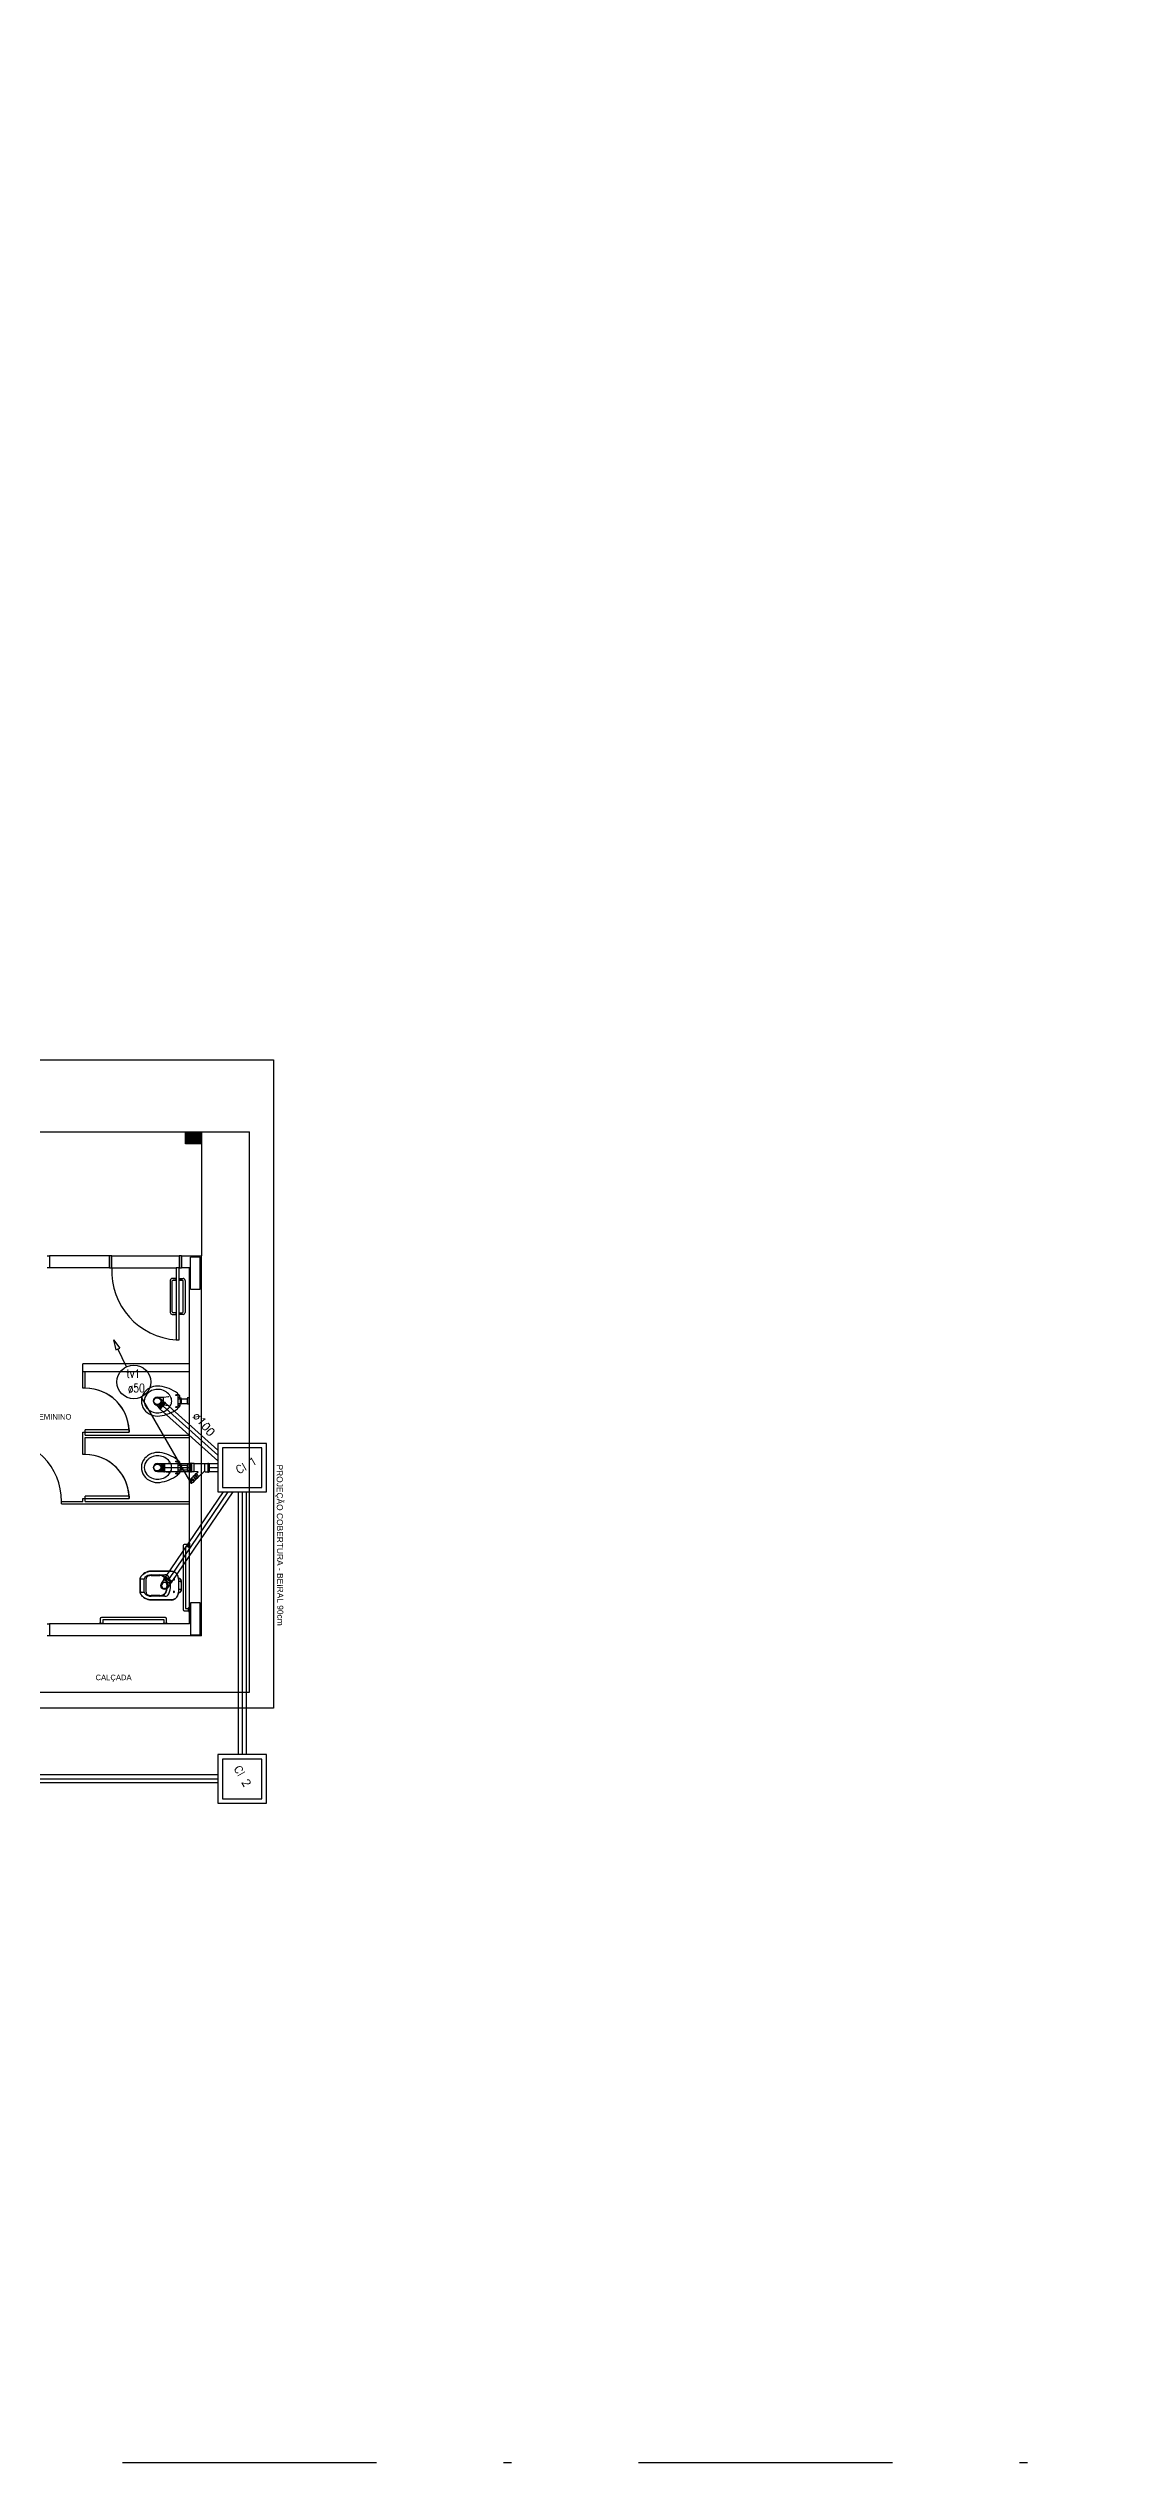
# Model space of a CAD drawing. Extents: x 411.9 to 506.5, y 66.1 to 116.3.
# Drawn here: x 437.92 to 451.4, y 66.09 to 96.25 of the extents above; entities that cross this region are included whole.
import ezdxf

# ---------------------------------------------------------------- set-up
doc = ezdxf.new("R2010")
doc.units = 0
doc.header["$LTSCALE"] = 0.005
doc.linetypes.add('DASHDOT', pattern=[25.4, 12.7, -6.35, 0, -6.35])
doc.layers.get('0').update_dxf_attribs({"linetype": 'CONTINUOUS'})
for name, color, linetype in [('A-COTAS', 1, 'CONTINUOUS'), ('A-TEXTO', 3, 'CONTINUOUS'), ('ARQ-ALV-VISTA2', 2, 'CONTINUOUS'), ('ARQ-PIS-VISTA', 8, 'CONTINUOUS'), ('EIXOS', 1, 'CONTINUOUS'), ('ESG-GERAL', 7, 'CONTINUOUS'), ('ESGOTO', 3, 'CONTINUOUS'), ('Estr-Met-PILARES', 3, 'CONTINUOUS'), ('H-ESGOTO', 3, 'CONTINUOUS'), ('PROJ', 4, 'CONTINUOUS'), ('SANIT', 3, 'CONTINUOUS'), ('TUB-ESGOTO', 7, 'CONTINUOUS')]:
    doc.layers.add(name, color=color, linetype=linetype)
doc.styles.add('ESC-50-A20', font='arial.ttf', dxfattribs={"height": 0.1})
doc.styles.add('R80', font='SIMPLEX.SHX', dxfattribs={"height": 0.2})
doc.styles.add('SIMPLEX', font='SIMPLEX.SHX', dxfattribs={"width": 0.8})
doc.styles.get("Standard").update_dxf_attribs({"font": 'simplex.shx'})

# ---------------------------------------------------------------- blocks, each defined once
blk = doc.blocks.new('BL.SERVIÇO1')
at = {"layer": 'ARQ-PIS-VISTA'}
h = blk.add_hatch(color=251, dxfattribs=at)
h.dxf.hatch_style = 1
h.paths.add_polyline_path([(16.45, -1.05), (16.45, -0.9), (16.65, -0.9), (16.65, -1.05)])
at = {"layer": 'ARQ-PIS-VISTA', "color": 251}
for p, q in [((0, 0), (17.55, 0)), ((17.55, 0), (17.55, -8.1)), ((10.375, -0.9), (16.65, -0.9)), ((16.45, -1.05), (16.45, -0.9)), ((16.45, -0.9), (16.65, -0.9)), ((16.65, -0.9), (16.65, -1.05)), ((16.65, -0.9), (16.65, -2.45)), ((16.65, -0.9), (17.25, -0.9)), ((17.25, -7.9), (17.25, -0.9)), ((16.65, -1.05), (16.45, -1.05)), ((14.72, -2.45), (14.75, -2.45)), ((14.75, -2.6), (14.72, -2.6)), ((14.75, -2.45), (14.75, -2.6)), ((15.5, -2.45), (14.75, -2.45)), ((14.75, -2.45), (14.75, -2.6)), ((14.75, -2.45), (14.75, -2.6)), ((15.5, -2.6), (14.75, -2.6)), ((15.53, -2.45), (15.5, -2.45)), ((15.5, -2.45), (15.5, -2.6)), ((15.5, -2.6), (15.5, -2.45)), ((15.5, -2.6), (15.5, -2.45)), ((15.5, -2.6), (15.53, -2.6)), ((15.53, -2.6), (15.53, -2.45)), ((15.53, -2.45), (16.37, -2.45)), ((15.53, -2.6), (16.335, -2.6)), ((16.37, -2.6), (16.335, -2.6)), ((16.335, -2.6), (16.335, -3.5)), ((16.4, -2.45), (16.37, -2.45)), ((16.37, -2.45), (16.37, -2.6)), ((16.37, -3.5), (16.37, -2.6)), ((16.37, -2.6), (16.4, -2.6)), ((16.4, -2.45), (16.65, -2.45)), ((16.4, -2.6), (16.4, -2.45)), ((16.4, -2.6), (16.4, -2.45)), ((16.4, -2.6), (16.4, -2.45)), ((16.4, -2.45), (16.4, -2.6)), ((16.5, -2.6), (16.4, -2.6)), ((16.5, -2.6), (16.4, -2.6)), ((16.5, -7.05), (16.5, -2.6)), ((16.634, -2.465), (16.514, -2.465)), ((16.515, -2.865), (16.515, -2.465)), ((16.634, -2.865), (16.634, -2.465)), ((16.65, -7.2), (16.65, -2.45)), ((16.26, -2.757), (16.26, -3.157)), ((16.335, -2.732), (16.285, -2.732)), ((16.285, -3.15), (16.285, -2.764)), ((16.335, -2.754), (16.295, -2.754)), ((16.295, -2.754), (16.335, -2.754)), ((16.335, -2.754), (16.335, -2.732)), ((16.37, -2.754), (16.37, -2.732)), ((16.37, -2.732), (16.42, -2.732)), ((16.37, -2.754), (16.41, -2.754)), ((16.41, -2.754), (16.37, -2.754)), ((16.42, -3.15), (16.42, -2.764)), ((16.445, -2.757), (16.445, -3.157)), ((16.514, -2.865), (16.634, -2.865)), ((16.285, -3.182), (16.335, -3.182)), ((16.335, -3.16), (16.295, -3.16)), ((16.335, -3.182), (16.335, -3.16)), ((16.37, -3.182), (16.37, -3.16)), ((16.37, -3.16), (16.41, -3.16)), ((16.42, -3.182), (16.37, -3.182)), ((16.335, -3.5), (16.37, -3.5)), ((16.5, -3.8), (15.167, -3.8)), ((15.167, -3.9), (15.167, -3.8)), ((16.5, -3.9), (15.167, -3.9)), ((15.167, -4.104), (15.167, -3.9)), ((15.197, -4.104), (15.197, -3.9)), ((15.197, -4.104), (15.167, -4.104)), ((16.099, -4.216), (16.177, -4.216)), ((16.177, -4.216), (16.239, -4.209)), ((16.177, -4.313), (16.177, -4.216)), ((16.239, -4.209), (16.241, -4.206)), ((16.354, -4.179), (16.354, -4.176)), ((16.354, -4.179), (16.354, -4.35)), ((16.354, -4.215), (16.381, -4.215)), ((16.381, -4.235), (16.381, -4.202)), ((16.099, -4.313), (16.177, -4.313)), ((16.177, -4.313), (16.239, -4.321)), ((16.239, -4.321), (16.241, -4.323)), ((16.354, -4.235), (16.381, -4.235)), ((16.354, -4.295), (16.381, -4.295)), ((16.354, -4.315), (16.381, -4.315)), ((16.354, -4.35), (16.354, -4.354)), ((16.381, -4.235), (16.386, -4.235)), ((16.381, -4.295), (16.381, -4.327)), ((16.381, -4.295), (16.386, -4.295)), ((16.386, -4.295), (16.386, -4.235)), ((16.4, -4.295), (16.4, -4.235)), ((16.4, -4.235), (16.47, -4.235)), ((16.4, -4.295), (16.47, -4.295)), ((16.47, -4.232), (16.47, -4.298)), ((16.475, -4.23), (16.472, -4.23)), ((16.475, -4.3), (16.472, -4.3)), ((16.475, -4.227), (16.475, -4.23)), ((16.475, -4.23), (16.475, -4.3)), ((16.475, -4.3), (16.475, -4.303)), ((16.5, -4.225), (16.477, -4.225)), ((16.5, -4.305), (16.477, -4.305)), ((15.167, -4.934), (15.167, -4.654)), ((15.167, -4.654), (15.747, -4.654)), ((15.197, -4.69), (15.197, -4.624)), ((15.197, -4.69), (15.197, -4.624)), ((15.747, -4.624), (15.197, -4.624)), ((15.197, -4.69), (15.197, -4.654)), ((15.197, -4.69), (16.5, -4.69)), ((15.197, -4.72), (16.5, -4.72)), ((15.197, -4.72), (16.5, -4.72)), ((15.197, -4.934), (15.197, -4.72)), ((15.747, -4.624), (15.747, -4.654)), ((15.197, -4.934), (15.167, -4.934)), ((16.099, -5.046), (16.177, -5.046)), ((16.177, -5.046), (16.239, -5.039)), ((16.177, -5.143), (16.177, -5.046)), ((16.239, -5.039), (16.241, -5.036)), ((16.354, -5.009), (16.354, -5.006)), ((16.354, -5.009), (16.354, -5.18)), ((16.354, -5.045), (16.381, -5.045)), ((16.354, -5.065), (16.381, -5.065)), ((16.354, -5.125), (16.381, -5.125)), ((16.381, -5.065), (16.381, -5.032)), ((16.381, -5.065), (16.386, -5.065)), ((16.381, -5.125), (16.381, -5.157)), ((16.381, -5.125), (16.386, -5.125)), ((16.386, -5.125), (16.386, -5.065)), ((16.4, -5.125), (16.4, -5.065)), ((16.4, -5.065), (16.47, -5.065)), ((16.4, -5.125), (16.47, -5.125)), ((16.47, -5.062), (16.47, -5.128)), ((16.475, -5.06), (16.472, -5.06)), ((16.475, -5.057), (16.475, -5.06)), ((16.475, -5.06), (16.475, -5.13)), ((16.5, -5.055), (16.477, -5.055)), ((16.099, -5.143), (16.177, -5.143)), ((16.177, -5.143), (16.239, -5.151)), ((16.239, -5.151), (16.241, -5.153)), ((16.354, -5.145), (16.381, -5.145)), ((16.354, -5.18), (16.354, -5.184)), ((16.475, -5.13), (16.472, -5.13)), ((16.475, -5.13), (16.475, -5.133)), ((16.5, -5.135), (16.477, -5.135)), ((14.9, -5.55), (14.9, -5.52)), ((14.9, -5.52), (15.167, -5.52)), ((14.9, -5.55), (16.5, -5.55)), ((15.167, -5.484), (15.747, -5.484)), ((15.167, -5.52), (15.167, -5.484)), ((15.197, -5.52), (15.197, -5.454)), ((15.197, -5.52), (15.197, -5.454)), ((15.747, -5.454), (15.197, -5.454)), ((15.197, -5.52), (15.197, -5.484)), ((15.197, -5.52), (16.5, -5.52)), ((15.747, -5.454), (15.747, -5.484)), ((16.42, -6.07), (16.42, -6.87)), ((16.49, -6.055), (16.435, -6.055)), ((16.49, -6.085), (16.45, -6.085)), ((16.45, -6.085), (16.45, -6.855)), ((16.49, -6.09), (16.49, -6.05)), ((16.5, -6.04), (16.5, -6.1)), ((15.885, -6.476), (15.887, -6.47)), ((15.885, -6.57), (15.885, -6.476)), ((15.885, -6.476), (15.885, -6.664)), ((15.885, -6.664), (15.885, -6.57)), ((15.887, -6.47), (15.89, -6.465)), ((15.89, -6.465), (15.892, -6.461)), ((15.892, -6.461), (15.896, -6.456)), ((15.895, -6.485), (15.931, -6.485)), ((15.896, -6.456), (15.898, -6.452)), ((15.898, -6.452), (15.906, -6.443)), ((15.906, -6.443), (15.913, -6.435)), ((15.913, -6.435), (15.919, -6.43)), ((15.919, -6.43), (15.929, -6.422)), ((15.929, -6.422), (15.942, -6.413)), ((15.935, -6.651), (15.935, -6.489)), ((15.942, -6.413), (15.949, -6.409)), ((15.949, -6.409), (15.954, -6.406)), ((15.954, -6.406), (15.957, -6.405)), ((15.957, -6.405), (15.959, -6.403)), ((15.959, -6.403), (15.971, -6.399)), ((15.959, -6.653), (15.959, -6.487)), ((15.971, -6.399), (15.978, -6.397)), ((15.978, -6.397), (15.984, -6.395)), ((15.984, -6.395), (15.992, -6.393)), ((15.992, -6.393), (16, -6.392)), ((16, -6.392), (16.002, -6.392)), ((16.002, -6.392), (16.009, -6.391)), ((16.009, -6.391), (16.02, -6.39)), ((16.02, -6.39), (16.023, -6.39)), ((16.023, -6.39), (16.272, -6.39)), ((16.272, -6.39), (16.023, -6.39)), ((16.216, -6.608), (16.187, -6.608)), ((16.216, -6.532), (16.188, -6.532)), ((16.272, -6.39), (16.284, -6.391)), ((16.284, -6.391), (16.29, -6.392)), ((16.29, -6.392), (16.297, -6.394)), ((16.297, -6.394), (16.305, -6.397)), ((16.305, -6.397), (16.311, -6.4)), ((16.311, -6.4), (16.313, -6.401)), ((16.313, -6.401), (16.316, -6.402)), ((16.316, -6.402), (16.319, -6.404)), ((16.319, -6.404), (16.322, -6.406)), ((16.322, -6.406), (16.326, -6.409)), ((16.326, -6.409), (16.329, -6.412)), ((16.329, -6.412), (16.336, -6.419)), ((16.336, -6.419), (16.341, -6.425)), ((16.341, -6.425), (16.344, -6.43)), ((16.344, -6.43), (16.349, -6.439)), ((16.349, -6.439), (16.353, -6.449)), ((16.353, -6.449), (16.356, -6.459)), ((16.356, -6.459), (16.36, -6.471)), ((16.36, -6.471), (16.361, -6.477)), ((16.361, -6.477), (16.362, -6.477)), ((16.362, -6.477), (16.364, -6.478)), ((16.364, -6.478), (16.368, -6.479)), ((16.388, -6.521), (16.367, -6.521)), ((16.388, -6.619), (16.367, -6.619)), ((16.368, -6.479), (16.372, -6.48)), ((16.372, -6.48), (16.374, -6.481)), ((16.374, -6.481), (16.378, -6.483)), ((16.378, -6.483), (16.38, -6.484)), ((16.38, -6.484), (16.381, -6.485)), ((16.381, -6.485), (16.383, -6.486)), ((16.383, -6.486), (16.383, -6.487)), ((16.383, -6.487), (16.387, -6.49)), ((16.387, -6.49), (16.388, -6.491)), ((16.388, -6.491), (16.388, -6.492)), ((16.388, -6.492), (16.389, -6.493)), ((16.389, -6.493), (16.39, -6.494)), ((16.39, -6.494), (16.39, -6.494)), ((16.39, -6.494), (16.39, -6.495)), ((16.39, -6.495), (16.391, -6.495)), ((16.391, -6.495), (16.391, -6.496)), ((16.391, -6.496), (16.392, -6.497)), ((16.392, -6.497), (16.392, -6.498)), ((16.392, -6.498), (16.393, -6.499)), ((16.393, -6.499), (16.394, -6.5)), ((16.394, -6.5), (16.394, -6.502)), ((16.394, -6.502), (16.395, -6.505)), ((16.395, -6.636), (16.394, -6.639)), ((16.395, -6.505), (16.396, -6.508)), ((16.396, -6.634), (16.395, -6.636)), ((16.396, -6.508), (16.397, -6.511)), ((16.397, -6.63), (16.396, -6.631)), ((16.396, -6.631), (16.396, -6.634)), ((16.397, -6.511), (16.397, -6.516)), ((16.397, -6.516), (16.397, -6.517)), ((16.397, -6.517), (16.397, -6.623)), ((16.397, -6.517), (16.397, -6.623)), ((16.397, -6.623), (16.397, -6.623)), ((16.397, -6.623), (16.397, -6.623)), ((16.397, -6.623), (16.397, -6.624)), ((16.397, -6.624), (16.397, -6.625)), ((16.397, -6.625), (16.397, -6.627)), ((16.397, -6.627), (16.397, -6.629)), ((16.397, -6.629), (16.397, -6.63)), ((15.885, -6.664), (15.885, -6.654)), ((15.886, -6.665), (15.885, -6.664)), ((15.887, -6.669), (15.886, -6.665)), ((15.892, -6.678), (15.887, -6.669)), ((15.897, -6.685), (15.892, -6.678)), ((15.895, -6.654), (15.931, -6.654)), ((15.903, -6.692), (15.897, -6.685)), ((15.914, -6.705), (15.903, -6.692)), ((15.92, -6.711), (15.914, -6.705)), ((15.926, -6.715), (15.92, -6.711)), ((15.935, -6.722), (15.926, -6.715)), ((15.937, -6.724), (15.935, -6.722)), ((15.946, -6.729), (15.937, -6.724)), ((15.951, -6.732), (15.946, -6.729)), ((15.954, -6.734), (15.951, -6.732)), ((15.956, -6.735), (15.954, -6.734)), ((15.959, -6.736), (15.956, -6.735)), ((15.961, -6.737), (15.959, -6.736)), ((15.963, -6.738), (15.961, -6.737)), ((15.965, -6.739), (15.963, -6.738)), ((15.967, -6.739), (15.965, -6.739)), ((15.971, -6.741), (15.967, -6.739)), ((15.974, -6.742), (15.971, -6.741)), ((15.986, -6.745), (15.974, -6.742)), ((15.988, -6.746), (15.986, -6.745)), ((15.989, -6.746), (15.988, -6.746)), ((15.99, -6.746), (15.989, -6.746)), ((15.993, -6.747), (15.99, -6.746)), ((15.995, -6.747), (15.993, -6.747)), ((15.999, -6.748), (15.995, -6.747)), ((16.002, -6.748), (15.999, -6.748)), ((16.005, -6.749), (16.002, -6.748)), ((16.009, -6.749), (16.005, -6.749)), ((16.014, -6.749), (16.009, -6.749)), ((16.023, -6.75), (16.014, -6.749)), ((16.272, -6.75), (16.023, -6.75)), ((16.023, -6.75), (16.272, -6.75)), ((16.274, -6.75), (16.272, -6.75)), ((16.272, -6.75), (16.272, -6.75)), ((16.275, -6.75), (16.274, -6.75)), ((16.279, -6.75), (16.275, -6.75)), ((16.281, -6.749), (16.279, -6.75)), ((16.282, -6.749), (16.281, -6.749)), ((16.283, -6.749), (16.282, -6.749)), ((16.289, -6.748), (16.283, -6.749)), ((16.293, -6.747), (16.289, -6.748)), ((16.298, -6.745), (16.293, -6.747)), ((16.304, -6.743), (16.298, -6.745)), ((16.309, -6.741), (16.304, -6.743)), ((16.314, -6.738), (16.309, -6.741)), ((16.319, -6.735), (16.314, -6.738)), ((16.324, -6.732), (16.319, -6.735)), ((16.33, -6.727), (16.324, -6.732)), ((16.333, -6.724), (16.33, -6.727)), ((16.337, -6.72), (16.333, -6.724)), ((16.338, -6.718), (16.337, -6.72)), ((16.341, -6.715), (16.338, -6.718)), ((16.344, -6.71), (16.341, -6.715)), ((16.347, -6.706), (16.344, -6.71)), ((16.349, -6.701), (16.347, -6.706)), ((16.352, -6.694), (16.349, -6.701)), ((16.357, -6.679), (16.352, -6.694)), ((16.359, -6.674), (16.357, -6.679)), ((16.36, -6.668), (16.359, -6.674)), ((16.361, -6.664), (16.36, -6.668)), ((16.362, -6.662), (16.361, -6.663)), ((16.361, -6.663), (16.361, -6.664)), ((16.368, -6.661), (16.362, -6.662)), ((16.362, -6.662), (16.362, -6.662)), ((16.37, -6.661), (16.368, -6.661)), ((16.368, -6.661), (16.368, -6.661)), ((16.372, -6.66), (16.37, -6.661)), ((16.373, -6.66), (16.372, -6.66)), ((16.374, -6.659), (16.373, -6.659)), ((16.373, -6.659), (16.373, -6.66)), ((16.375, -6.659), (16.374, -6.659)), ((16.374, -6.659), (16.374, -6.659)), ((16.376, -6.658), (16.375, -6.659)), ((16.377, -6.658), (16.376, -6.658)), ((16.376, -6.658), (16.376, -6.658)), ((16.378, -6.657), (16.377, -6.658)), ((16.379, -6.656), (16.378, -6.657)), ((16.378, -6.657), (16.378, -6.657)), ((16.38, -6.655), (16.379, -6.656)), ((16.381, -6.655), (16.38, -6.655)), ((16.382, -6.654), (16.381, -6.655)), ((16.383, -6.653), (16.382, -6.654)), ((16.387, -6.65), (16.383, -6.653)), ((16.383, -6.653), (16.383, -6.653)), ((16.388, -6.649), (16.387, -6.649)), ((16.387, -6.649), (16.387, -6.65)), ((16.389, -6.647), (16.388, -6.649)), ((16.39, -6.646), (16.389, -6.647)), ((16.391, -6.645), (16.39, -6.646)), ((16.392, -6.642), (16.391, -6.645)), ((16.394, -6.64), (16.392, -6.642)), ((16.394, -6.639), (16.394, -6.64)), ((16.435, -6.885), (16.49, -6.885)), ((16.45, -6.855), (16.49, -6.855)), ((16.49, -6.89), (16.49, -6.85)), ((16.5, -6.84), (16.5, -6.9)), ((16.635, -6.785), (16.515, -6.785)), ((16.515, -6.785), (16.515, -7.185)), ((16.635, -7.185), (16.635, -6.785)), ((14.72, -7.05), (14.75, -7.05)), ((14.75, -7.2), (14.72, -7.2)), ((16.5, -7.05), (14.75, -7.05)), ((14.75, -7.05), (14.75, -7.2)), ((14.75, -7.05), (14.75, -7.2)), ((14.75, -7.05), (14.75, -7.2)), ((16.65, -7.2), (14.75, -7.2)), ((15.43, -7.05), (15.37, -7.05)), ((15.38, -7.04), (15.42, -7.04)), ((15.385, -6.985), (15.385, -7.04)), ((16.2, -6.97), (15.4, -6.97)), ((16.185, -7), (15.415, -7)), ((15.415, -7), (15.415, -7.04)), ((16.23, -7.05), (16.17, -7.05)), ((16.18, -7.04), (16.22, -7.04)), ((16.185, -7.04), (16.185, -7)), ((16.215, -7.04), (16.215, -6.985)), ((16.515, -7.185), (16.635, -7.185)), ((17.55, -8.1), (0, -8.1)), ((11.7, -7.9), (17.25, -7.9))]:
    blk.add_line(p, q, dxfattribs=at)
for centre in [(16.336, -4.19), (16.336, -4.34), (16.336, -5.02), (16.336, -5.17)]:
    blk.add_circle(centre, 0.00682, dxfattribs=at)
for centre, radius, start, end in [((16.393, -2.638), 0.864, 177.4627, 266.159), ((16.285, -2.757), 0.025, 90, 180), ((16.295, -2.764), 0.01, 90, 180), ((16.41, -2.764), 0.01, 0, 90), ((16.42, -2.757), 0.025, 360, 90), ((16.285, -3.157), 0.025, 180, 270), ((16.295, -3.15), 0.01, 180, 270), ((16.41, -3.15), 0.01, 270, 0), ((16.42, -3.157), 0.025, 270, 360), ((15.197, -4.654), 0.55, 3.1268, 90), ((15.197, -4.654), 0.55, 360, 90), ((16.073, -4.265), 0.174, 140.4767, 216.8881), ((16.067, -4.265), 0.132, 138.6701, 180), ((16.1, -4.285), 0.208, 82.3195, 140.8979), ((16.087, -4.283), 0.159, 125.7485, 138.6701), ((16.103, -4.305), 0.187, 32.6799, 125.7485), ((16.099, -4.265), 0.0486, 90, 270), ((16.064, -4.558), 0.484, 53.7577, 82.3195), ((16.166, -4.265), 0.112, 0, 32.6799), ((16.345, -4.176), 0.00909, 0, 58.9825), ((16.096, -4.58), 0.477, 53.8396, 57.2182), ((16.372, -4.202), 0.00909, 0, 53.8396), ((16.1, -4.244), 0.208, 216.8881, 277.6805), ((16.067, -4.265), 0.132, 180, 221.3299), ((16.087, -4.247), 0.159, 221.3299, 234.2515), ((16.103, -4.224), 0.187, 234.2515, 327.3201), ((16.064, -3.971), 0.484, 277.6805, 306.3454), ((16.166, -4.265), 0.112, 327.3201, 0), ((16.345, -4.354), 0.00909, 306.3358, 0), ((16.096, -3.949), 0.477, 302.7818, 306.1604), ((16.372, -4.327), 0.00909, 306.1604, 0), ((16.393, -4.235), 0.00697, 0, 180), ((16.393, -4.295), 0.00697, 180, 0), ((16.472, -4.232), 0.002, 90, 180), ((16.472, -4.298), 0.002, 180, 270), ((16.477, -4.227), 0.002, 90, 180), ((16.477, -4.303), 0.002, 180, 270), ((14.1, -5.52), 0.8, 0, 87.8509), ((15.197, -5.484), 0.55, 360, 90), ((15.197, -5.484), 0.55, 3.1268, 90), ((16.073, -5.095), 0.174, 140.4767, 216.8881), ((16.067, -5.095), 0.132, 138.6701, 180), ((16.067, -5.095), 0.132, 180, 221.3299), ((16.1, -5.115), 0.208, 82.3195, 140.8979), ((16.087, -5.113), 0.159, 125.7485, 138.6701), ((16.103, -5.135), 0.187, 32.6799, 125.7485), ((16.099, -5.095), 0.0486, 90, 270), ((16.064, -5.388), 0.484, 53.7577, 82.3195), ((16.166, -5.095), 0.112, 0, 32.6799), ((16.166, -5.095), 0.112, 327.3201, 0), ((16.345, -5.006), 0.00909, 0, 58.9825), ((16.096, -5.41), 0.477, 53.8396, 57.2182), ((16.372, -5.032), 0.00909, 0, 53.8396), ((16.393, -5.065), 0.00697, 0, 180), ((16.393, -5.125), 0.00697, 180, 0), ((16.472, -5.062), 0.002, 90, 180), ((16.472, -5.128), 0.002, 180, 270), ((16.477, -5.057), 0.002, 90, 180), ((16.1, -5.074), 0.208, 216.8881, 277.6805), ((16.087, -5.077), 0.159, 221.3299, 234.2515), ((16.103, -5.054), 0.187, 234.2515, 327.3201), ((16.064, -4.801), 0.484, 277.6805, 306.3454), ((16.345, -5.184), 0.00909, 306.3358, 0), ((16.096, -4.779), 0.477, 302.7818, 306.1604), ((16.372, -5.157), 0.00909, 306.1604, 0), ((16.477, -5.133), 0.002, 180, 270), ((16.435, -6.07), 0.015, 90, 180), ((16.5, -6.05), 0.01, 90, 180), ((16.5, -6.09), 0.01, 180, 270), ((15.895, -6.475), 0.00999, 151.2627, 182.3513), ((15.895, -6.475), 0.00999, 182.3513, 270), ((16.023, -6.545), 0.156, 90, 151.2627), ((15.931, -6.48), 0.00533, 270, 344.6448), ((15.963, -6.489), 0.0278, 138.6293, 180), ((16.019, -6.538), 0.102, 89.0718, 138.6292), ((15.996, -6.487), 0.0372, 113.7274, 180.0001), ((16.019, -6.538), 0.0933, 89.0715, 113.7268), ((16.107, -1.054), 5.382, 269.0718, 270.906), ((16.107, -1.054), 5.391, 269.0719, 270.2338), ((16.129, -6.525), 0.0889, 22.2633, 90.2229), ((16.13, -6.528), 0.0827, 20.8653, 90.2339), ((16.188, -6.57), 0.0382, 90, 270), ((16.193, -6.489), 0.0533, 24.9607, 90.9065), ((16.02, -6.57), 0.2, 0, 20.8652), ((16.02, -6.57), 0.2, 339.1351, 348.9826), ((16.02, -6.57), 0.206, 0, 22.2632), ((16.02, -6.57), 0.206, 337.7368, 0), ((16.02, -6.57), 0.2, 348.9826, 0.0003), ((16.02, -6.57), 0.244, 359.9998, 24.9601), ((16.02, -6.57), 0.244, 335.0399, 0.0002), ((16.272, -6.475), 0.0853, 19.1421, 90), ((16.306, -6.492), 0.00756, 0, 180), ((16.306, -6.492), 0.00756, 180, 0), ((16.118, -6.529), 0.249, 2.0507, 19.142), ((16.118, -6.611), 0.249, 340.858, 357.9493), ((16.357, -6.517), 0.04, 0, 83.0086), ((16.357, -6.623), 0.04, 276.9914, 0), ((14.972, -6.57), 1.396, 357.9492, 2.0508), ((16.388, -6.53), 0.00889, 0, 90), ((16.388, -6.61), 0.00889, 270, 0), ((15.895, -6.664), 0.00999, 90, 178.7633), ((15.895, -6.664), 0.00999, 178.7633, 208.7373), ((16.023, -6.594), 0.156, 208.7373, 270), ((15.931, -6.66), 0.00533, 15.3551, 90), ((15.963, -6.651), 0.0278, 180, 221.3707), ((16.019, -6.602), 0.102, 221.3708, 270.9282), ((15.996, -6.653), 0.0372, 180, 246.2728), ((16.019, -6.602), 0.0933, 246.2734, 270.9288), ((16.107, -12.085), 5.391, 89.7661, 90.928), ((16.107, -12.085), 5.382, 89.0938, 90.928), ((16.129, -6.614), 0.0889, 269.7771, 337.7368), ((16.13, -6.612), 0.0827, 269.7663, 339.1348), ((16.193, -6.651), 0.0533, 269.0939, 335.0397), ((16.272, -6.665), 0.0853, 270, 340.8579), ((16.306, -6.648), 0.00756, 0, 180), ((16.306, -6.648), 0.00756, 180, 0), ((16.435, -6.87), 0.015, 180, 270), ((16.5, -6.85), 0.01, 90, 180), ((16.5, -6.89), 0.01, 180, 270), ((15.38, -7.05), 0.01, 90, 180), ((15.4, -6.985), 0.015, 90, 180), ((15.42, -7.05), 0.01, 360, 90), ((16.18, -7.05), 0.01, 90, 180), ((16.2, -6.985), 0.015, 0, 90), ((16.22, -7.05), 0.01, 0, 90)]:
    blk.add_arc(centre, radius, start, end, dxfattribs=at)
at = {"layer": 'ARQ-PIS-VISTA', "color": 251, "style": 'ESC-50-A20'}
for s, height, p in [('SANIT. FEMININO', 0.06827, (14.224, -4.495)), ('CALÇADA', 0.0683, (15.326, -7.752))]:
    blk.add_text(s, height=height, dxfattribs=at).set_placement(p)
blk.add_text('PROJEÇÃO COBERTURA - BEIRAL 90cm', height=0.075, rotation=270.2321, dxfattribs=at).set_placement((17.59, -5.058))
blk = doc.blocks.new('JO90100S')
at = {"layer": 'ESGOTO'}
for p, q in [((58, 47), (-2, 47)), ((58, 47), (62, 49)), ((58, -47), (58, 47)), ((62, 49), (62, -51)), ((62, 49), (82, 49)), ((82, -53), (82, 52)), ((82, 52), (90, 52)), ((90, -53), (90, 52)), ((90, 49), (94, 49)), ((94, -51), (94, 49)), ((58, -47), (-2, -47)), ((58, -47), (62, -51)), ((62, -51), (82, -51)), ((82, -53), (90, -53)), ((90, -51), (94, -51))]:
    blk.add_line(p, q, dxfattribs=at)
for radius in [46.9, 42.8]:
    blk.add_circle((0, 0), radius, dxfattribs=at)
blk = doc.blocks.new('INTER')
at = {"layer": 'PROJ'}
for p, q in [((0.036, -0.034), (-0.034, 0.036)), ((-0.011, 0.063), (0.063, -0.011)), ((0.069, -0.004), (-0.004, 0.069)), ((-0.089, -0.162), (-0.162, -0.089)), ((-0.156, -0.082), (-0.082, -0.156)), ((-0.059, -0.129), (-0.129, -0.059)), ((0.026, -0.148), (-0.026, -0.148)), ((-0.026, -0.152), (0.026, -0.152)), ((-0.025, -0.13), (0.025, -0.13))]:
    blk.add_line(p, q, dxfattribs=at)
at = {"layer": 'SANIT'}
for p, q in [((-0.034, 0.036), (-0.129, -0.059)), ((-0.034, 0.039), (-0.011, 0.063)), ((-0.034, 0.036), (-0.034, 0.039)), ((-0.013, 0.066), (-0.008, 0.071)), ((-0.011, 0.063), (-0.013, 0.066)), ((-0.004, 0.069), (-0.008, 0.071)), ((-0.004, 0.069), (0.002, 0.076)), ((0.002, 0.076), (0.076, 0.002)), ((0.069, -0.004), (0.076, 0.002)), ((-0.162, -0.089), (-0.169, -0.095)), ((-0.169, -0.095), (-0.095, -0.169)), ((-0.16, -0.08), (-0.164, -0.085)), ((-0.162, -0.089), (-0.164, -0.085)), ((-0.156, -0.082), (-0.16, -0.08)), ((-0.133, -0.059), (-0.156, -0.082)), ((-0.129, -0.059), (-0.133, -0.059)), ((-0.089, -0.162), (-0.095, -0.169)), ((-0.089, -0.162), (-0.085, -0.164)), ((-0.08, -0.16), (-0.085, -0.164)), ((-0.059, -0.133), (-0.082, -0.156)), ((-0.082, -0.156), (-0.08, -0.16)), ((-0.025, -0.096), (-0.059, -0.129)), ((-0.059, -0.129), (-0.059, -0.133)), ((-0.026, -0.148), (-0.028, -0.148)), ((-0.028, -0.148), (-0.028, -0.152)), ((-0.026, -0.152), (-0.028, -0.152)), ((-0.025, -0.13), (-0.026, -0.131)), ((-0.026, -0.131), (-0.026, -0.148)), ((-0.026, -0.152), (-0.026, -0.157)), ((-0.026, -0.157), (0.026, -0.157)), ((-0.025, -0.13), (-0.025, -0.096)), ((0.036, -0.034), (0.025, -0.046)), ((0.025, -0.13), (0.025, -0.046)), ((0.025, -0.13), (0.026, -0.131)), ((0.026, -0.131), (0.026, -0.148)), ((0.026, -0.148), (0.028, -0.148)), ((0.026, -0.152), (0.028, -0.152)), ((0.026, -0.152), (0.026, -0.157)), ((0.028, -0.148), (0.028, -0.152)), ((0.036, -0.034), (0.039, -0.034)), ((0.039, -0.034), (0.063, -0.011)), ((0.063, -0.011), (0.066, -0.013)), ((0.066, -0.013), (0.071, -0.008)), ((0.069, -0.004), (0.071, -0.008))]:
    blk.add_line(p, q, dxfattribs=at)

msp = doc.modelspace()

# ---------------------------------------------------------------- linework, layer by layer
at = {"linetype": 'DASHDOT', "ltscale": 50}
msp.add_lwpolyline([(411.90244, 116.25684), (506.51821, 116.25684), (506.51821, 66.08526), (411.90244, 66.08526)], close=True, dxfattribs=at)
at = {"layer": 'ARQ-ALV-VISTA2', "color": 251, "ltscale": 0.1}
msp.add_line((439.41929, 79.29442), (439.42098, 79.29212), dxfattribs=at)
msp.add_arc((439.26767, 79.3324), 0.15918, 125.771347, 138.692869, dxfattribs=at)
at = {"layer": 'EIXOS'}
for p, q in [((439.35372, 79.28888), (440.03814, 78.67496)), ((439.37269, 78.51989), (439.6873, 78.51989)), ((439.9288, 78.51989), (440.03814, 78.51989)), ((439.42175, 77.12317), (440.16508, 78.21739)), ((440.34064, 78.21739), (440.34064, 74.93273)), ((436.02795, 74.63023), (440.03814, 74.63023))]:
    msp.add_line(p, q, dxfattribs=at)
at = {"layer": 'ESG-GERAL', "color": 5, "linetype": 'Continuous', "extrusion": (0, 0, -1)}
for points in [[(-440.03814, 78.21739), (-440.64314, 78.21739), (-440.64314, 78.82239), (-440.03814, 78.82239)], [(-440.64314, 74.32773), (-440.64314, 74.93273), (-440.03814, 74.93273), (-440.03814, 74.32773)]]:
    msp.add_lwpolyline(points, close=True, dxfattribs=at)
at = {"layer": 'ESG-GERAL', "color": 1, "linetype": 'Continuous', "extrusion": (0, 0, -1)}
for points in [[(-440.58814, 78.27239), (-440.58814, 78.76739), (-440.09314, 78.76739), (-440.09314, 78.27239)], [(-440.58814, 74.87773), (-440.09314, 74.87773), (-440.09314, 74.38273), (-440.58814, 74.38273)]]:
    msp.add_lwpolyline(points, close=True, dxfattribs=at)
at = {"layer": 'H-ESGOTO'}
for p, q in [((438.73346, 80.11465), (438.76219, 79.98965)), ((438.73346, 80.11465), (438.81298, 80.01401)), ((438.76219, 79.98965), (438.81298, 80.01401)), ((438.8942, 79.7796), (438.78759, 80.00183)), ((439.07668, 79.39924), (439.68086, 78.35423))]:
    msp.add_line(p, q, dxfattribs=at)
at = {"layer": 'H-ESGOTO', "color": 2}
for p, q in [((439.7439, 78.35391), (439.67382, 78.35391)), ((439.73364, 78.37868), (439.68409, 78.32913)), ((439.70011, 78.38051), (439.72654, 78.40694)), ((439.70886, 78.31887), (439.70886, 78.38895)), ((439.72902, 78.41083), (439.72584, 78.40765)), ((439.76261, 78.37088), (439.72584, 78.40765)), ((439.7619, 78.37158), (439.72654, 78.40694)), ((439.7619, 78.37158), (439.72654, 78.40694)), ((439.73044, 78.41508), (439.72795, 78.41259)), ((439.72902, 78.41083), (439.72795, 78.41259)), ((439.76579, 78.37406), (439.72902, 78.41083)), ((439.7322, 78.41401), (439.73044, 78.41508)), ((439.7439, 78.42571), (439.7322, 78.41401)), ((439.7322, 78.41401), (439.76897, 78.37724)), ((439.73546, 78.34515), (439.7619, 78.37158)), ((439.78083, 78.39051), (439.74547, 78.42587)), ((439.76579, 78.37406), (439.76261, 78.37088)), ((439.78006, 78.38955), (439.76518, 78.37467))]:
    msp.add_line(p, q, dxfattribs=at)
at = {"layer": 'H-ESGOTO'}
msp.add_circle((438.98636, 79.58986), 0.21094, dxfattribs=at)
at = {"layer": 'H-ESGOTO', "color": 2}
for radius in [0.028, 0.028, 0.025, 0.025]:
    msp.add_circle((439.70886, 78.35391), radius, dxfattribs=at)
at = {"layer": 'TUB-ESGOTO', "linetype": 'Continuous'}
for p, q in [((439.31619, 79.2508), (440.03814, 78.60521)), ((439.38161, 79.32641), (440.03814, 78.73932)), ((439.37267, 78.46953), (439.6873, 78.46953)), ((439.37272, 78.56953), (439.6873, 78.56932)), ((439.9288, 78.56917), (440.03814, 78.5691)), ((439.9288, 78.46953), (440.03814, 78.46953)), ((439.37996, 77.15062), (440.1057, 78.21739)), ((439.46354, 77.09573), (440.22661, 78.21739))]:
    msp.add_line(p, q, dxfattribs=at)
at = {"layer": 'TUB-ESGOTO'}
for p, q in [((440.29064, 78.21739), (440.29064, 74.93273)), ((440.39064, 78.21739), (440.39064, 74.93273))]:
    msp.add_line(p, q, dxfattribs=at)
at = {"layer": 'TUB-ESGOTO', "extrusion": (0, 0, -1)}
for p, q in [((440.03814, 74.68023), (436.02795, 74.68023)), ((440.03814, 74.58023), (436.02795, 74.58023))]:
    msp.add_line(p, q, dxfattribs=at)

# ---------------------------------------------------------------- block references
at = {"layer": 'A-COTAS', "rotation": 315.0000050455596}
msp.add_blockref('INTER', (439.87391, 78.51911), dxfattribs=at)
at = {"layer": 'ESGOTO', "linetype": 'Continuous'}
for p, xscale, yscale, zscale, rotation in [((439.27881, 79.35058), 0.001, 0.001, 0.001, 319.1307695096179), ((439.27914, 78.52058), 0.0009999999999999998, 0.0009999999999999998, 0.0009999999999999998, 359.9712995519012), ((439.36957, 77.04552), 0.001, 0.001, 0.001, 56.706647320161)]:
    msp.add_blockref('JO90100S', p, dxfattribs=dict(at, xscale=xscale, yscale=yscale, zscale=zscale, rotation=rotation))
at = {"layer": 'Estr-Met-PILARES', "color": 251}
msp.add_blockref('BL.SERVIÇO1', (423.18144, 83.61562), dxfattribs=at)

# ---------------------------------------------------------------- texts
at = {"layer": 'A-TEXTO', "color": 1}
msp.add_text('ø100', height=0.1, rotation=308.711448, dxfattribs=at).set_placement((439.71841, 79.16507))
at = {"layer": 'A-TEXTO', "style": 'R80'}
for s, rotation, p in [('CI 1', 30, (440.29581, 78.43601)), ('CI 2', 300, (440.23156, 74.76007))]:
    msp.add_text(s, height=0.1, rotation=rotation, dxfattribs=at).set_placement(p)
at = {"layer": 'H-ESGOTO', "style": 'SIMPLEX', "width": 0.8}
for s, p in [('tv1', (438.89296, 79.64032)), ('ø50', (438.91122, 79.46141))]:
    msp.add_text(s, height=0.105, dxfattribs=at).set_placement(p)

doc.saveas('drawing.dxf')
